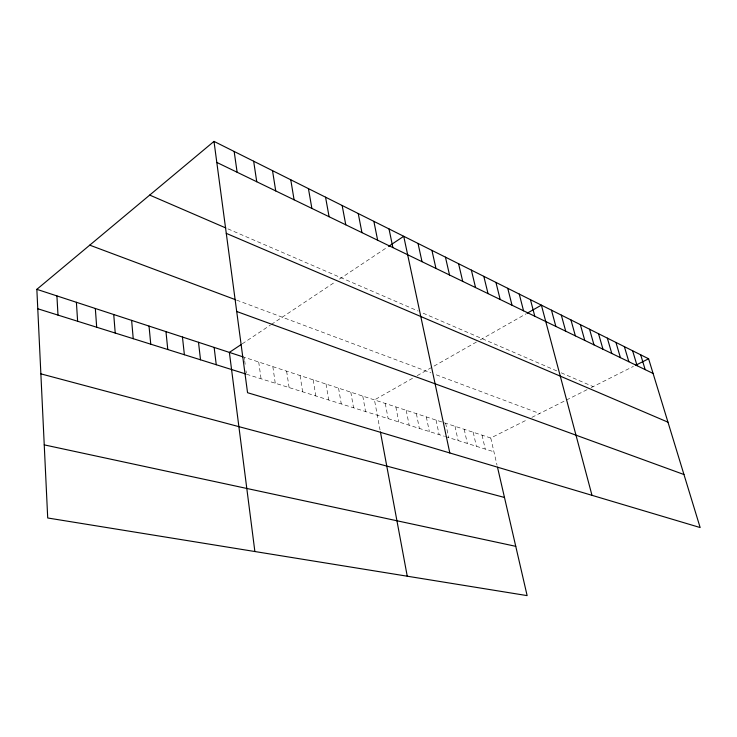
<?xml version="1.0" encoding="UTF-8"?>
<svg xmlns="http://www.w3.org/2000/svg" width="737" height="737" viewBox="0 0 737 737"><rect width="100%" height="100%" fill="white"/><g stroke="black" fill="none" stroke-linecap="round" stroke-linejoin="round"><path stroke-width="0.55" stroke-dasharray="3.69 2.76" d="M242.206 343.857L270.451 325.045M271.354 324.446L335.685 281.608M339.444 279.102L387.625 247.015M412.517 378.311L374.46 399.924L380.025 429.855M417.206 375.649L476.434 342.032M480.321 339.821L526.2 313.778M244.537 359.527L244.233 357.261L490.759 438.008L527.102 419.768M531.902 417.354L565.472 400.513M566.44 400.025L587.159 389.624M591.148 387.616L633.405 366.409M246.499 374.212L444.457 436.286M445.517 436.617L493.947 451.799M236.623 300.116L430.961 372.848M436.276 374.838L539.585 413.503M227.917 228.866L418.211 311.06M423.112 313.179L557.283 371.126M561.207 372.821L593.147 386.612M490.759 438.008L497.014 465.13M482.081 435.171L485.241 449.073M473.228 432.269L476.378 446.29M464.218 429.321L467.332 443.462M455.024 426.308L458.119 440.569M445.645 423.231L448.713 437.621M436.083 420.099L439.123 434.618M426.327 416.912L429.349 431.55M416.377 413.65L419.362 428.418M406.216 410.325L409.173 425.221M395.852 406.925L398.772 421.96M385.267 403.461L388.15 418.634M362.77 396.091L365.57 411.55M350.803 392.167L353.557 407.782M338.559 388.159L341.268 403.931M326.03 384.06L328.693 399.988M313.207 379.859L315.814 395.944M300.079 375.557L302.621 391.808M286.619 371.153L289.107 387.57M272.837 366.639L275.26 383.231M258.715 362.005L261.064 378.781M244.684 360.651L245.439 366.307M246.047 370.822L246.351 373.079"/><path stroke-width="1.11" d="M497.493 467.194L527.13 595.616L47.712 517.982L36.85 289.337L213.997 141.384L648.606 358.772L700.15 527.545L247.549 392.71L213.997 141.384M241.294 344.465L229.373 352.397L254.873 551.525M388.574 246.379L403.729 236.291L449.81 452.969M527.148 313.234L541.391 305.146L591.986 495.319M635.414 365.395L648.606 358.772M44.238 444.872L515.753 546.329M40.867 373.852L504.477 497.466M37.771 308.757L245.439 373.88M36.85 289.337L243.173 356.92M236.706 311.484L683.964 474.527M89.748 245.154L235.554 299.719M226.277 233.362L667.971 422.181M149.703 195.084L225.844 227.973M216.807 162.426L653.093 373.456M640.693 354.819L645.179 369.633M632.622 350.775L637.1 365.718M624.377 346.657L628.845 361.729M615.948 342.438L620.416 357.648M607.334 338.136L611.793 353.484M598.536 333.732L602.986 349.218M589.545 329.236L593.985 344.87M580.351 324.63L584.773 340.411M570.945 319.922L575.357 335.851M561.318 315.114L565.721 331.189M551.469 310.185L555.855 326.417M530.456 299.673L534.795 316.237M519.244 294.072L523.556 310.802M507.738 288.314L512.022 305.219M495.937 282.409L500.183 299.498M483.813 276.347L488.032 293.621M471.367 270.12L475.549 287.577M458.58 263.726L462.716 281.368M445.443 257.149L449.524 274.993M431.928 250.396L435.963 268.434M418.026 243.44L422.015 261.681M389.016 228.931L392.876 247.586M373.862 221.349L377.648 240.225M358.246 213.537L361.95 232.634M342.152 205.485L345.773 224.803M380.421 431.956L407.248 576.205M325.551 197.184L329.089 216.733M308.435 188.617L311.871 208.405M290.765 179.782L294.091 199.81M272.515 170.652L275.73 190.929M253.657 161.219L256.743 181.744M234.163 151.472L237.121 172.246M214.135 347.413L216.245 364.723M198.502 342.29L200.519 359.794M182.454 337.03L184.379 354.727M165.963 331.632L167.787 349.531M149.031 326.086L150.753 344.188M131.628 320.383L133.231 338.698M113.738 314.524L115.221 333.05M95.331 308.499L96.694 327.237M76.399 302.299L77.625 321.258M56.915 295.915L57.993 315.104"/></g></svg>
